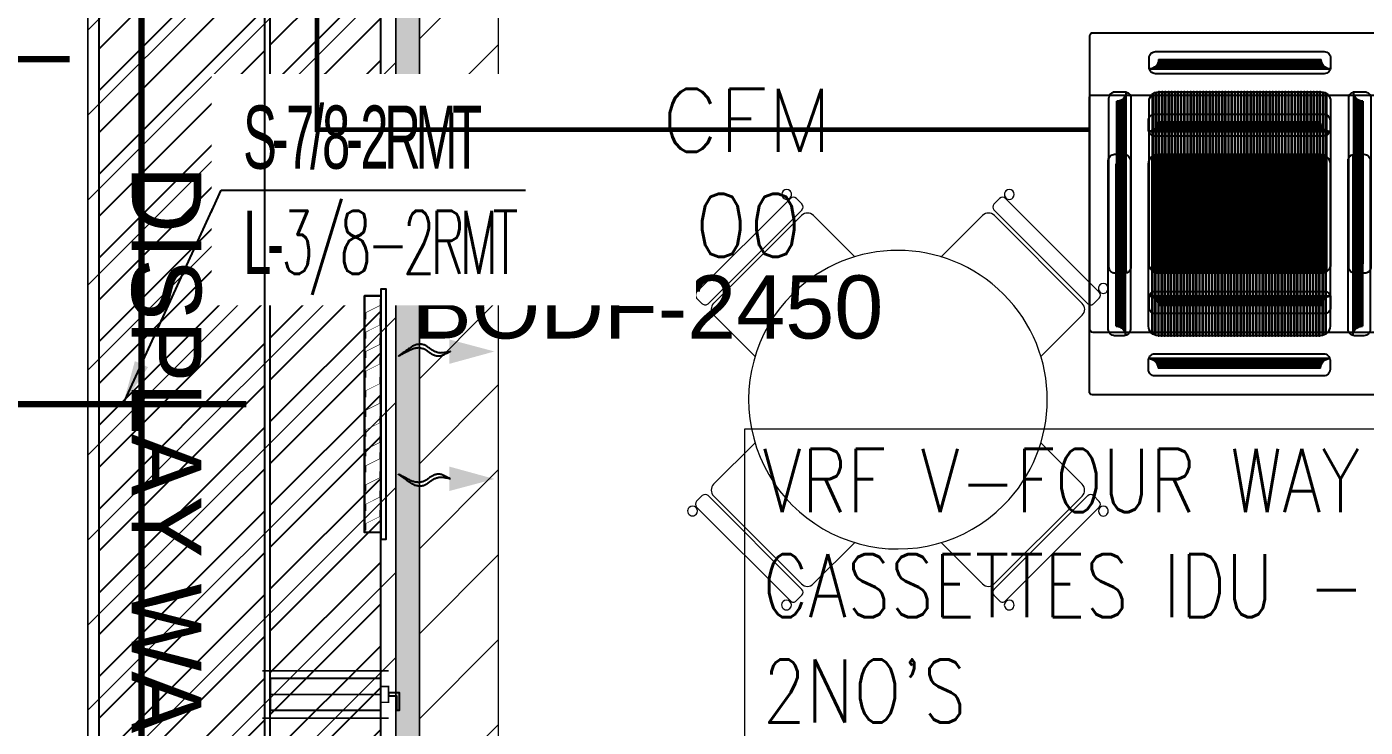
# Model space of a CAD drawing. Header units: millimetres. Extents: x -81374 to 485233, y -39075 to 157313.
# Drawn here: x 49089 to 53329, y 14116 to 16335 of the extents above; entities that cross this region are included whole.
import ezdxf
from ezdxf.enums import TextEntityAlignment as Align

# ---------------------------------------------------------------- set-up
doc = ezdxf.new("R2010")
doc.units = ezdxf.units.MM
for name, color, linetype in [('AC-RA-DIFFUSER', 6, 'Continuous'), ('HATCH', 8, 'Continuous'), ('Hatch 01_UC', 7, 'Continuous'), ('M HVAC-Volume Control Damper', 3, 'Continuous'), ('M-HVAC ELLIPTICAL DUCT', 6, 'Continuous'), ('M-HVAC VRV PIPE', 152, 'Continuous'), ('M-HVAC-ELEPTICAL DUCT', 6, 'Continuous'), ('M-HVAC-GRIL', 6, 'Continuous'), ('M-HVAC-INSULATION', 8, 'Continuous'), ('M-HVAC-SUPP', 4, 'Continuous'), ('M-HVAC-SUPPLY AIR DUCT', 4, 'Continuous'), ('M-HVAC-TEXT', 7, 'Continuous'), ('PCE-HVACTEXT', 7, 'Continuous')]:
    doc.layers.add(name, color=color, linetype=linetype)
doc.layers.add('ceiling', color=7, linetype='Continuous', lineweight=5, true_color=0x560d91)
doc.layers.add('LinearLight', color=7, linetype='Continuous', lineweight=5, true_color=0xb41f08)
for name, color, linetype, lineweight in [('DRAIN PIPE', 76, 'Continuous', 30), ('G-IMPT', 8, 'Continuous', 5), ('M HVAC GRILLE', 6, 'Continuous', 13), ('M-HVAC-EQUIP TEXT', 230, 'Continuous', 0), ('VRF -COPPER PIPE', 4, 'Continuous', 9)]:
    doc.layers.add(name, color=color, linetype=linetype, lineweight=lineweight)
doc.styles.add('Herbalife_Third Floor - Furniture Layout - 210201$0$CG', font='GOTHIC.TTF')
doc.styles.add('HVAC TEXT', font='Romans.shx', dxfattribs={"width": 0.8, "height": 100})
doc.styles.add('R', font='romans.shx')
doc.styles.add('romans', font='stylu.ttf', dxfattribs={"height": 125})
doc.styles.add('rs', font='romans.shx', dxfattribs={"width": 0.75})
doc.styles.get("Standard").update_dxf_attribs({"font": 'arial.ttf'})
doc.dimstyles.new('GLAZ ALU', dxfattribs={"dimscale": 100, "dimtxt": 2, "dimasz": 1.4, "dimexe": 0.8, "dimexo": 0.8, "dimgap": 0.75, "dimtad": 1, "dimdec": 0, "dimzin": 0, "dimdsep": 46, "dimtxsty": 'rs', "dimcen": 0.09, "dimclrd": 8, "dimclre": 8, "dimclrt": 2, "dimadec": 0, "dimazin": 0, "dimtfac": 1, "dimtdec": 0, "dimtmove": 0, "dimatfit": 3, "dimfxl": 1, "dimtolj": 1, "dimtzin": 0, "dimarcsym": 0})
pattern_1 = [(225, (86411.17, 39444.27), (134.70384, -134.70384), [])]
pattern_2 = [(45, (497008.21, -83079.44), (-66.29126, 66.29126), [])]

# ---------------------------------------------------------------- blocks, each defined once
blk = doc.blocks.new('floor plan 1')
at = {"layer": 'G-IMPT', "color": 8, "ltscale": 500}
for p, q in [((8888, -51009.4), (8888, -56209.4)), ((5684.2, -53888.3), (5981.5, -53591.2)), ((6000.1, -53591.2), (6018, -53609.2)), ((6626.1, -53609.3), (6644.1, -53591.3)), ((6662.7, -53591.3), (6959.8, -53888.6)), ((6018, -53627.8), (5720.8, -53924.9)), ((6923.2, -53925.1), (6626.1, -53627.9)), ((5738.2, -53923.7), (6016.9, -53645.2)), ((6054, -53645.2), (6185.1, -53776.3)), ((6457.8, -53777.5), (6590.1, -53645.2)), ((6627.3, -53645.3), (6905.8, -53923.9)), ((5702.2, -53924.9), (5684.2, -53906.9)), ((6959.8, -53907.1), (6941.8, -53925.1)), ((5869.3, -54092), (5738.2, -53960.8)), ((6905.8, -53961.1), (6773.5, -54093.3)), ((5738.1, -54497), (5870.4, -54364.7)), ((6774.6, -54366), (6905.7, -54497.2)), ((5684.1, -54550.9), (5702.1, -54532.9)), ((5981.2, -54866.7), (5684.1, -54569.5)), ((5720.7, -54532.9), (6017.8, -54830.2)), ((6016.6, -54812.8), (5738.1, -54534.1)), ((6625.9, -54830.3), (6923.1, -54533.2)), ((6905.7, -54534.4), (6627.1, -54812.9)), ((6959.7, -54569.7), (6662.4, -54866.8)), ((6941.7, -54533.2), (6959.7, -54551.2)), ((6186.1, -54680.5), (6053.8, -54812.8)), ((6589.9, -54812.9), (6458.8, -54681.7)), ((6017.8, -54848.7), (5999.8, -54866.7)), ((6643.8, -54866.8), (6625.9, -54848.8))]:
    blk.add_line(p, q, dxfattribs=at)
for centre, radius, start, end in [((5969.4, -53578.3), 15.6, 44.9848, 224.9848), ((5969.4, -53578.3), 15.6, 224.9848, 44.9848), ((5990.8, -53600.5), 13.1, 44.9848, 134.9848), ((6653.4, -53600.6), 13.1, 44.9848, 134.9848), ((6675, -53578.6), 15.6, 134.9848, 314.9848), ((6675, -53578.6), 15.6, 314.9848, 134.9848), ((6035.4, -53663.7), 26.3, 44.9848, 134.9848), ((6008.8, -53618.5), 13.1, 314.9848, 44.9848), ((6608.7, -53663.8), 26.3, 44.9848, 134.9848), ((6635.4, -53618.6), 13.1, 134.9848, 224.9848), ((6322, -54229), 473.1, 314.9848, 134.9848), ((5671.5, -53876), 15.6, 44.9848, 224.9848), ((5671.5, -53876), 15.6, 224.9848, 44.9848), ((5693.5, -53897.6), 13.1, 134.9848, 224.9848), ((6972.7, -53876.4), 15.6, 134.9848, 314.9848), ((6950.5, -53897.8), 13.1, 314.9848, 44.9848), ((6972.7, -53876.4), 15.6, 314.9848, 134.9848), ((5711.5, -53915.6), 13.1, 224.9848, 314.9848), ((5756.8, -53942.3), 26.3, 134.9848, 224.9848), ((6322, -54229), 473.1, 134.9848, 314.9848), ((6887.2, -53942.5), 26.3, 314.9848, 44.9848), ((6932.5, -53915.8), 13.1, 224.9848, 314.9848), ((5711.4, -54542.2), 13.1, 44.9848, 134.9848), ((5756.7, -54515.6), 26.3, 134.9848, 224.9848), ((6887.2, -54515.8), 26.3, 314.9848, 44.9848), ((6932.4, -54542.5), 13.1, 44.9848, 134.9848), ((5671.2, -54581.6), 15.6, 134.9848, 314.9848), ((5671.2, -54581.6), 15.6, 314.9848, 134.9848), ((5693.4, -54560.2), 13.1, 134.9848, 224.9848), ((6972.4, -54582), 15.6, 44.9848, 224.9848), ((6950.4, -54560.5), 13.1, 314.9848, 44.9848), ((6972.4, -54582), 15.6, 224.9848, 44.9848), ((6035.2, -54794.2), 26.3, 224.9848, 314.9848), ((6608.5, -54794.3), 26.3, 224.9848, 314.9848), ((5968.9, -54879.4), 15.6, 134.9848, 314.9848), ((5968.9, -54879.4), 15.6, 314.9848, 134.9848), ((5990.5, -54857.4), 13.1, 224.9848, 314.9848), ((6008.5, -54839.5), 13.1, 314.9848, 44.9848), ((6635.2, -54839.5), 13.1, 134.9848, 224.9848), ((6653.1, -54857.5), 13.1, 224.9848, 314.9848), ((6674.5, -54879.7), 15.6, 44.9848, 224.9848), ((6674.5, -54879.7), 15.6, 224.9848, 44.9848)]:
    blk.add_arc(centre, radius, start, end, dxfattribs=at)
at = {"layer": 'G-IMPT', "color": 8, "ltscale": 500, "style": 'Herbalife_Third Floor - Furniture Layout - 210201$0$CG'}
blk.add_text('DISPLAY WALL', height=220, rotation=90, dxfattribs=at).set_placement((8749.1, -54970.6))
at = {"layer": 'G-IMPT', "color": 8, "ltscale": 500}
for rotation, p in [(359.9992, (39680.6, -4989.6, 0)), (359.9992, (35886.7, -10139.3, 0)), (270.0008, (28873.3, -20643.5, 0)), (359.9992, (11975.3, -26935.4, 0)), (359.9992, (15267.6, -26935.4, 0)), (359.9992, (26686.3, -26987.7, 0)), (270.0008, (15861.1, -28615, 0)), (89.9992, (23697.8, -33300.6, 0)), (89.9992, (23597.9, -35337.7, 0)), (89.9992, (23597.9, -37388.3, 0)), (359.9992, (13750.4, -37781.5, 0)), (89.9992, (23697.8, -40746.8, 0)), (89.9992, (23597.8, -44302.5, 0)), (89.9992, (23597.8, -46399.1, 0)), (89.9992, (23697.8, -48339.8, 0)), (89.9992, (23697.8, -54280, 0)), (359.9992, (27418.1, -55702.4, 0)), (89.9992, (9671.9, -65856.5, 0)), (359.9992, (4684.1, -67403.4, 0)), (359.9992, (8737.2, -67403.4, 0))]:
    blk.add_attdef('PARTITIONTYPE', text='', height=200, rotation=rotation, dxfattribs=at).set_placement(p, align=Align.MIDDLE_CENTER)
blk = doc.blocks.new('*U109')
at = {"layer": 'M HVAC-Volume Control Damper'}
for points in [[(-25, -5), (-25, 5), (-50, 5), (-50, 50), (-60, 50), (-60, -5), (-25, -5)], [(350, 50), (0, 50), (0, -50), (350, -50)]]:
    blk.add_lwpolyline(points, close=True, dxfattribs=at)
at = {"layer": 'M HVAC-Volume Control Damper', "const_width": 5}
for points in [[(350, -75), (350, -75), (-25, -75), (0, -75), (0, 75), (-25, 75), (0, 75), (350, 75), (375, 75), (350, 75), (350, -75), (375, -75), (350, -75)], [(350, 0), (0, 0)]]:
    blk.add_lwpolyline(points, dxfattribs=at)
blk.add_lwpolyline([(0, -25), (0, 25), (-25, 25), (-25, -25)], close=True, dxfattribs=at)
blk = doc.blocks.new('DLC - All Capacities')
at = {"color": 62}
for p, q in [((257.5, 385), (-257.9, 385)), ((257.5, 390), (-257.5, 390)), ((286.9, 360), (-286.9, 360)), ((270.9, 365), (-270.9, 365)), ((265.1, 370), (-265.1, 370)), ((261.5, 375), (-261.5, 375)), ((259.2, 380), (-259.2, 380)), ((-390, 257.5), (-390, -257.5)), ((-385, 257.5), (-385, -257.9)), ((-380, 259.2), (-380, -259.2)), ((-375, 261.5), (-375, -261.5)), ((-370, 265.1), (-370, -265.1)), ((-365, 270.9), (-365, -270.9)), ((-360, 286.9), (-360, -286.9)), ((360, -286.9), (360, 286.9)), ((365, -270.9), (365, 270.9)), ((370, -265.1), (370, 265.1)), ((375, -261.5), (375, 261.5)), ((380, -259.2), (380, 259.2)), ((385, -257.5), (385, 257.9)), ((390, -257.5), (390, 257.5)), ((-286.9, -360), (286.9, -360)), ((-270.9, -365), (270.9, -365)), ((-265.1, -370), (265.1, -370)), ((-261.5, -375), (261.5, -375)), ((-259.2, -380), (259.2, -380)), ((-257.5, -385), (257.9, -385)), ((-257.5, -390), (257.5, -390))]:
    blk.add_line(p, q, dxfattribs=at)
at = {"color": 4}
for p, q in [((-277.5, -279.9), (-277.5, 279.9)), ((-274.5, -282.2), (-274.5, 282.2))]:
    blk.add_line(p, q, dxfattribs=at)
for points in [[(-465, -475), (465, -475, 0.414214), (475, -465), (475, 465, 0.414214), (465, 475), (-465, 475, 0.414214), (-475, 465), (-475, -465, 0.414214)], [(-287.5, 395), (-287.5, 365, 0.414214), (-267.5, 345), (267.5, 345, 0.414214), (287.5, 365), (287.5, 395, 0.414214), (267.5, 415), (-267.5, 415, 0.414214)], [(-395, -287.5), (-365, -287.5, 0.414214), (-345, -267.5), (-345, 267.5, 0.414214), (-365, 287.5), (-395, 287.5, 0.414214), (-415, 267.5), (-415, -267.5, 0.414214)], [(-257.5, -287.5), (257.5, -287.5, 0.414214), (287.5, -257.5), (287.5, 257.5, 0.414214), (257.5, 287.5), (-257.5, 287.5, 0.414214), (-287.5, 257.5), (-287.5, -257.5, 0.414214)], [(395, 287.5), (365, 287.5, 0.414214), (345, 267.5), (345, -267.5, 0.414214), (365, -287.5), (395, -287.5, 0.414214), (415, -267.5), (415, 267.5, 0.414214)], [(287.5, -395), (287.5, -365, 0.414214), (267.5, -345), (-267.5, -345, 0.414214), (-287.5, -365), (-287.5, -395, 0.414214), (-267.5, -415), (267.5, -415, 0.414214)]]:
    blk.add_lwpolyline(points, format="xyb", close=True, dxfattribs=at)
for points in [[(-277.5, -279.9), (-277.5, 279.9)], [(-274.5, 282.2), (-274.5, -282.2)], [(-267.5, -285.8), (-267.5, 285.8)], [(-264.5, 286.7), (-264.5, -286.7)], [(262.5, -287.1), (262.5, 287.1)], [(265.5, 286.4), (265.5, -286.4)], [(272.5, -283.5), (272.5, 283.5)], [(275.5, 281.5), (275.5, -281.5)]]:
    blk.add_lwpolyline(points, dxfattribs=at)
for points in [[(-257.5, 287.5), (-254.5, 287.5), (-254.5, -287.5), (-257.5, -287.5)], [(-247.5, 287.5), (-244.5, 287.5), (-244.5, -287.5), (-247.5, -287.5)], [(-237.5, 287.5), (-234.5, 287.5), (-234.5, -287.5), (-237.5, -287.5)], [(-227.5, 287.5), (-224.5, 287.5), (-224.5, -287.5), (-227.5, -287.5)], [(-217.5, 287.5), (-214.5, 287.5), (-214.5, -287.5), (-217.5, -287.5)], [(-207.5, 287.5), (-204.5, 287.5), (-204.5, -287.5), (-207.5, -287.5)], [(-197.5, 287.5), (-194.5, 287.5), (-194.5, -287.5), (-197.5, -287.5)], [(-187.5, 287.5), (-184.5, 287.5), (-184.5, -287.5), (-187.5, -287.5)], [(-177.5, 287.5), (-174.5, 287.5), (-174.5, -287.5), (-177.5, -287.5)], [(-167.5, 287.5), (-164.5, 287.5), (-164.5, -287.5), (-167.5, -287.5)], [(-157.5, 287.5), (-154.5, 287.5), (-154.5, -287.5), (-157.5, -287.5)], [(-147.5, 287.5), (-144.5, 287.5), (-144.5, -287.5), (-147.5, -287.5)], [(-137.5, 287.5), (-134.5, 287.5), (-134.5, -287.5), (-137.5, -287.5)], [(-127.5, 287.5), (-124.5, 287.5), (-124.5, -287.5), (-127.5, -287.5)], [(-117.5, 287.5), (-114.5, 287.5), (-114.5, -287.5), (-117.5, -287.5)], [(-107.5, 287.5), (-104.5, 287.5), (-104.5, -287.5), (-107.5, -287.5)], [(-97.5, 287.5), (-94.5, 287.5), (-94.5, -287.5), (-97.5, -287.5)], [(-87.5, 287.5), (-84.5, 287.5), (-84.5, -287.5), (-87.5, -287.5)], [(-77.5, 287.5), (-74.5, 287.5), (-74.5, -287.5), (-77.5, -287.5)], [(-67.5, 287.5), (-64.5, 287.5), (-64.5, -287.5), (-67.5, -287.5)], [(-57.5, 287.5), (-54.5, 287.5), (-54.5, -287.5), (-57.5, -287.5)], [(-47.5, 287.5), (-44.5, 287.5), (-44.5, -287.5), (-47.5, -287.5)], [(-37.5, 287.5), (-34.5, 287.5), (-34.5, -287.5), (-37.5, -287.5)], [(-27.5, 287.5), (-24.5, 287.5), (-24.5, -287.5), (-27.5, -287.5)], [(-17.5, 287.5), (-14.5, 287.5), (-14.5, -287.5), (-17.5, -287.5)], [(-7.5, 287.5), (-4.5, 287.5), (-4.5, -287.5), (-7.5, -287.5)], [(2.5, 287.5), (5.5, 287.5), (5.5, -287.5), (2.5, -287.5)], [(12.5, 287.5), (15.5, 287.5), (15.5, -287.5), (12.5, -287.5)], [(22.5, 287.5), (25.5, 287.5), (25.5, -287.5), (22.5, -287.5)], [(32.5, 287.5), (35.5, 287.5), (35.5, -287.5), (32.5, -287.5)], [(42.5, 287.5), (45.5, 287.5), (45.5, -287.5), (42.5, -287.5)], [(52.5, 287.5), (55.5, 287.5), (55.5, -287.5), (52.5, -287.5)], [(62.5, 287.5), (65.5, 287.5), (65.5, -287.5), (62.5, -287.5)], [(72.5, 287.5), (75.5, 287.5), (75.5, -287.5), (72.5, -287.5)], [(82.5, 287.5), (85.5, 287.5), (85.5, -287.5), (82.5, -287.5)], [(92.5, 287.5), (95.5, 287.5), (95.5, -287.5), (92.5, -287.5)], [(102.5, 287.5), (105.5, 287.5), (105.5, -287.5), (102.5, -287.5)], [(112.5, 287.5), (115.5, 287.5), (115.5, -287.5), (112.5, -287.5)], [(122.5, 287.5), (125.5, 287.5), (125.5, -287.5), (122.5, -287.5)], [(132.5, 287.5), (135.5, 287.5), (135.5, -287.5), (132.5, -287.5)], [(142.5, 287.5), (145.5, 287.5), (145.5, -287.5), (142.5, -287.5)], [(152.5, 287.5), (155.5, 287.5), (155.5, -287.5), (152.5, -287.5)], [(162.5, 287.5), (165.5, 287.5), (165.5, -287.5), (162.5, -287.5)], [(172.5, 287.5), (175.5, 287.5), (175.5, -287.5), (172.5, -287.5)], [(182.5, 287.5), (185.5, 287.5), (185.5, -287.5), (182.5, -287.5)], [(192.5, 287.5), (195.5, 287.5), (195.5, -287.5), (192.5, -287.5)], [(202.5, 287.5), (205.5, 287.5), (205.5, -287.5), (202.5, -287.5)], [(212.5, 287.5), (215.5, 287.5), (215.5, -287.5), (212.5, -287.5)], [(222.5, 287.5), (225.5, 287.5), (225.5, -287.5), (222.5, -287.5)], [(232.5, 287.5), (235.5, 287.5), (235.5, -287.5), (232.5, -287.5)], [(242.5, 287.5), (245.5, 287.5), (245.5, -287.5), (242.5, -287.5)], [(252.5, 287.5), (255.5, 287.5), (255.5, -287.5), (252.5, -287.5)]]:
    blk.add_lwpolyline(points, close=True, dxfattribs=at)
at = {"color": 62}
for centre, start, end in [((-287.5, 390), 271.213, 0.0128), ((287.5, 390), 179.9872, 268.787), ((-390, 287.5), 269.9872, 358.787), ((390, 287.5), 181.213, 270.0128), ((-390, -287.5), 1.213, 90.0128), ((390, -287.5), 89.9872, 178.787), ((-287.5, -390), 359.9872, 88.787), ((287.5, -390), 91.213, 180.0128)]:
    blk.add_arc(centre, 30, start, end, dxfattribs=at)
blk = doc.blocks.new('RAAAA')
at = {"linetype": 'Continuous', "ltscale": 1000}
for points in [[(363, 0, 0), (363, 0, 0), (364, 0, 0), (364, 0, 0), (365, 0, 0), (366, 0, 0), (367, -1, 0), (368, -1, 0), (369, -1, 0), (371, -1, 0), (373, -2, 0), (374, -2, 0), (377, -2, 0), (379, -3, 0), (381, -3, 0), (384, -4, 0), (387, -4, 0), (390, -5, 0), (393, -5, 0), (397, -6, 0), (400, -6, 0), (404, -7, 0), (408, -8, 0), (412, -8, 0), (416, -9, 0), (421, -10, 0), (421, -10, 0), (425, -11, 0), (430, -11, 0), (435, -11, 0), (439, -11, 0), (444, -11, 0), (449, -11, 0), (454, -10, 0), (459, -10, 0), (464, -9, 0), (468, -7, 0), (473, -6, 0), (478, -4, 0), (483, -2, 0), (488, 0, 0), (494, 2, 0), (499, 4, 0), (504, 7, 0), (509, 10, 0), (514, 13, 0), (519, 16, 0), (525, 20, 0), (530, 24, 0), (535, 28, 0), (541, 32, 0), (546, 36, 0), (546, 36, 0), (552, 40, 0), (557, 44, 0), (563, 48, 0), (568, 51, 0), (574, 54, 0), (580, 56, 0), (586, 58, 0), (592, 60, 0), (598, 61, 0), (604, 62, 0), (610, 62, 0), (616, 62, 0), (622, 62, 0), (628, 61, 0), (635, 60, 0), (641, 59, 0), (648, 57, 0), (654, 55, 0), (661, 52, 0), (668, 49, 0), (675, 46, 0), (681, 42, 0), (688, 38, 0), (695, 33, 0), (702, 28, 0), (702, 28, 0), (709, 23, 0), (716, 19, 0), (722, 14, 0), (728, 10, 0), (734, 5, 0), (740, 1, 0), (745, -2, 0), (750, -6, 0), (755, -9, 0), (759, -13, 0), (763, -15, 0), (767, -18, 0), (771, -21, 0), (774, -23, 0), (777, -25, 0), (779, -27, 0), (782, -29, 0), (784, -31, 0), (786, -32, 0), (787, -33, 0), (789, -34, 0), (790, -35, 0), (790, -35, 0), (791, -35, 0), (791, -36, 0)], [(363, 0, 0), (363, 0, 0), (364, 0, 0), (364, 0, 0), (365, -1, 0), (366, -1, 0), (367, -2, 0), (368, -2, 0), (369, -3, 0), (371, -4, 0), (373, -5, 0), (374, -5, 0), (377, -6, 0), (379, -8, 0), (381, -9, 0), (384, -10, 0), (387, -12, 0), (390, -13, 0), (393, -15, 0), (397, -16, 0), (400, -18, 0), (404, -20, 0), (408, -22, 0), (412, -24, 0), (416, -26, 0), (421, -28, 0), (421, -28, 0), (425, -30, 0), (430, -32, 0), (435, -34, 0), (439, -35, 0), (444, -36, 0), (449, -37, 0), (454, -37, 0), (459, -38, 0), (464, -38, 0), (468, -37, 0), (473, -37, 0), (478, -36, 0), (483, -35, 0), (488, -33, 0), (494, -32, 0), (499, -30, 0), (504, -28, 0), (509, -25, 0), (514, -22, 0), (519, -19, 0), (525, -16, 0), (530, -13, 0), (535, -9, 0), (541, -5, 0), (546, 0, 0), (546, 0, 0), (552, 4, 0), (557, 8, 0), (563, 12, 0), (568, 15, 0), (574, 18, 0), (580, 21, 0), (586, 23, 0), (592, 25, 0), (598, 27, 0), (604, 28, 0), (610, 29, 0), (616, 30, 0), (622, 30, 0), (628, 31, 0), (635, 30, 0), (641, 30, 0), (648, 29, 0), (654, 28, 0), (661, 26, 0), (668, 24, 0), (675, 22, 0), (681, 20, 0), (688, 17, 0), (695, 14, 0), (702, 10, 0), (702, 10, 0), (709, 7, 0), (716, 3, 0), (722, 0, 0), (728, -3, 0), (734, -6, 0), (740, -9, 0), (745, -12, 0), (750, -14, 0), (755, -17, 0), (759, -19, 0), (763, -21, 0), (767, -23, 0), (771, -25, 0), (774, -27, 0), (777, -28, 0), (779, -30, 0), (782, -31, 0), (784, -32, 0), (786, -33, 0), (787, -34, 0), (789, -34, 0), (790, -35, 0), (790, -35, 0), (791, -35, 0), (791, -36, 0)]]:
    blk.add_polyline3d(points, dxfattribs=at)
blk.add_solid([(373, 101), (0, 0), (373, -101)], dxfattribs=at)
blk = doc.blocks.new('zw$77DE')
at = {"layer": 'M-HVAC-GRIL', "linetype": 'ByBlock'}
blk.add_lwpolyline([(0, 750), (0, 771.4), (-17.1, 771.4), (-17.1, -21.4), (0, -21.4), (0, 0), (0, 750), (51.4, 750), (51.4, 0), (0, 0), (51.4, 0), (51.4, 750), (51.4, 750)], dxfattribs=at)
at = {"layer": 'M-HVAC-GRIL', "lineweight": 0, "const_width": 1.71}
for points in [[(3.9, 678.6), (3.9, 700.1), (46.7, 721.5), (46.7, 742.9)], [(3.9, 617.2), (3.9, 638.6), (46.7, 660.1), (46.7, 681.5)], [(3.9, 555.8), (3.9, 577.2), (46.7, 598.6), (46.7, 620.1)], [(3.9, 495.6), (3.9, 517.1), (46.7, 538.5), (46.7, 559.9)], [(3.9, 444), (3.9, 465.4), (46.7, 486.8), (46.7, 508.3)], [(3.9, 381.8), (3.9, 403.2), (46.7, 424.7), (46.7, 446.1)], [(3.9, 319.7), (3.9, 341.1), (46.7, 362.5), (46.7, 384)], [(3.9, 257.5), (3.9, 279), (46.7, 300.4), (46.7, 321.8)], [(3.9, 195.4), (3.9, 216.8), (46.7, 238.2), (46.7, 259.7)], [(3.9, 133.2), (3.9, 154.7), (46.7, 176.1), (46.7, 197.5)], [(3.9, 71.8), (3.9, 93.2), (46.7, 114.7), (46.7, 136.1)], [(3.9, 10.4), (3.9, 31.8), (46.7, 53.2), (46.7, 74.7)]]:
    blk.add_lwpolyline(points, dxfattribs=at)
at = {"layer": 'M-HVAC-SUPP'}
for p, xscale, yscale, zscale, rotation in [((-360.3, 580.5), 0.3839999997941416, 0.3839999997941416, 0.3839999997941416, 359.7971218112731), ((-360.3, 176.5), -0.3839999997941415, 0.3839999997941436, 0.3839999997941436, 180.2028781887378)]:
    blk.add_blockref('RAAAA', p, dxfattribs=dict(at, xscale=xscale, yscale=yscale, zscale=zscale, rotation=rotation))
blk = doc.blocks.new('jyfhg')
at = {"layer": 'M HVAC GRILLE', "color": 7}
blk.add_blockref('zw$77DE', (-100, -700), dxfattribs=at)

msp = doc.modelspace()

# ---------------------------------------------------------------- hatches: boundary and pattern name
at = {"layer": 'HATCH'}
h = msp.add_hatch(color=8, dxfattribs=at)
h.dxf.hatch_style = 1
edge = h.paths.add_edge_path(flags=16)
edge.add_arc((51082.8, 23076.1), 750, 450, 540)
edge.add_line((50332.8, 23076.1), (50332.8, 13716.5))
edge.add_arc((51082.8, 13716.5), 750, 180, 270)
edge.add_line((51082.8, 12966.5), (54782.5, 12966.5))
edge.add_arc((54782.5, 13716.5), 750, 270, 360)
edge.add_line((55532.5, 13716.5), (55532.5, 23076.1))
edge.add_arc((54782.5, 23076.1), 750, 360, 450)
edge.add_line((54782.5, 23826.1), (51082.8, 23826.1))
edge = h.paths.add_edge_path()
edge.add_arc((51082.8, 23076.1), 825, 450, 540)
edge.add_line((50257.8, 23076.1), (50257.8, 13716.5))
edge.add_arc((51082.8, 13716.5), 825, 180, 270)
edge.add_line((51082.8, 12891.5), (54782.5, 12891.5))
edge.add_arc((54782.5, 13716.5), 825, 270, 360)
edge.add_line((55607.5, 13716.5), (55607.5, 23076.1))
edge.add_arc((54782.5, 23076.1), 825, 360, 450)
edge.add_line((54782.5, 23901.1), (51082.8, 23901.1))
at = {"layer": 'Hatch 01_UC', "linetype": 'Continuous', "lineweight": 0, "transparency": 33554597}
h = msp.add_hatch(dxfattribs=at)
h.set_pattern_fill('ANSI31', color=8, scale=60, angle=180)
h.set_pattern_definition(pattern_1)
h.paths.add_polyline_path([(56014.8, 24856.1), (49282.8, 24856.1), (49282.8, 18559.3), (49282.8, 11934), (56251.6, 11934), (56251.6, 12466.5), (56584.1, 12466.5), (56584.1, 21441.1), (56022.8, 21441.1), (56022.8, 22506.1), (56582.5, 22506.1), (56582.5, 24856.1)])
edge = h.paths.add_edge_path(flags=16)
edge.add_ellipse((51082.8, 23076.1), major_axis=(825, 0), ratio=1, start_angle=90, end_angle=180)
edge.add_line((50257.8, 23076.1), (50257.8, 13716.5))
edge.add_ellipse((51082.8, 13716.5), major_axis=(825, 0), ratio=1, start_angle=180, end_angle=270)
edge.add_line((51082.8, 12891.5), (54782.5, 12891.5))
edge.add_ellipse((54782.5, 13716.5), major_axis=(825, 0), ratio=1, start_angle=270, end_angle=360)
edge.add_line((55607.5, 13716.5), (55607.5, 23076.1))
edge.add_ellipse((54782.5, 23076.1), major_axis=(825, 0), ratio=1, start_angle=0, end_angle=90)
edge.add_line((54782.5, 23901.1), (51082.8, 23901.1))
h = msp.add_hatch(dxfattribs=at)
h.set_pattern_fill('ANSI31', color=8, scale=60, angle=180)
h.set_pattern_definition(pattern_1)
edge = h.paths.add_edge_path(flags=16)
edge.add_arc((51082.8, 23076.1), 500, 450, 540)
edge.add_line((50582.8, 23076.1), (50582.8, 13716.5))
edge.add_arc((51082.8, 13716.5), 500, 180, 270)
edge.add_line((51082.8, 13216.5), (54782.5, 13216.5))
edge.add_arc((54782.5, 13716.5), 500, 270, 360)
edge.add_line((55282.5, 13716.5), (55282.5, 23076.1))
edge.add_arc((54782.5, 23076.1), 500, 360, 450)
edge.add_line((54782.5, 23576.1), (51082.8, 23576.1))
edge = h.paths.add_edge_path()
edge.add_ellipse((51082.8, 23076.1), major_axis=(750, 0), ratio=1, start_angle=90, end_angle=180)
edge.add_line((50332.8, 23076.1), (50332.8, 13716.5))
edge.add_ellipse((51082.8, 13716.5), major_axis=(750, 0), ratio=1, start_angle=180, end_angle=270)
edge.add_line((51082.8, 12966.5), (54782.5, 12966.5))
edge.add_ellipse((54782.5, 13716.5), major_axis=(750, 0), ratio=1, start_angle=270, end_angle=360)
edge.add_line((55532.5, 13716.5), (55532.5, 23076.1))
edge.add_ellipse((54782.5, 23076.1), major_axis=(750, 0), ratio=1, start_angle=0, end_angle=90)
edge.add_line((54782.5, 23826.1), (51082.8, 23826.1))
at = {"layer": 'M-HVAC-INSULATION'}
h = msp.add_hatch(dxfattribs=at)
h.set_pattern_fill('ANSI31', color=256, scale=750, angle=360, style=0)
h.set_pattern_definition(pattern_2)
h.paths.add_polyline_path([(49317.8, 20789.5), (49842.8, 20789.5), (49842.8, 13414.1), (49317.8, 13414.1)])
h = msp.add_hatch(dxfattribs=at)
h.set_pattern_fill('ANSI31', color=256, scale=750, angle=360, style=0)
h.set_pattern_definition(pattern_2)
h.paths.add_polyline_path([(49860.2, 18804.2), (49860.2, 13925.1), (50210.2, 13925.1), (50210.2, 18804.2)])

# ---------------------------------------------------------------- linework, layer by layer
at = {"layer": 'ceiling', "color": 8, "linetype": 'Continuous'}
msp.add_lwpolyline([(56014.8, 24856.1), (49282.8, 24856.1), (49282.8, 18559.3), (49282.8, 18559.3), (49282.8, 11934), (56251.6, 11934), (56251.6, 12466.5), (56584.1, 12466.5), (56584.1, 21441.1), (56022.8, 21441.1), (56022.8, 22506.1), (56582.5, 22506.1), (56582.5, 24856.1), (56014.8, 24856.1)], dxfattribs=at)
msp.add_lwpolyline([(51082.8, 23576.1, 0.414214), (50582.8, 23076.1), (50582.8, 13716.5, 0.414214), (51082.8, 13216.5), (54782.5, 13216.5, 0.414214), (55282.5, 13716.5), (55282.5, 23076.1, 0.414214), (54782.5, 23576.1)], format="xyb", close=True, dxfattribs=at)
at = {"layer": 'DRAIN PIPE', "color": 76, "linetype": 'Continuous', "const_width": 20}
msp.add_lwpolyline([(40905.5, 16072.7), (40905.5, 16232.8), (49224.4, 16232.8)], dxfattribs=at)
at = {"layer": 'LinearLight', "color": 8, "const_width": 5}
for points in [[(51082.8, 23901.1, 0.414214), (50257.8, 23076.1), (50257.8, 13716.5, 0.414214), (51082.8, 12891.5), (54782.5, 12891.5, 0.414214), (55607.5, 13716.5), (55607.5, 23076.1, 0.414214), (54782.5, 23901.1)], [(51082.8, 23826.1, 0.414214), (50332.8, 23076.1), (50332.8, 13716.5, 0.414214), (51082.8, 12966.5), (54782.5, 12966.5, 0.414214), (55532.5, 13716.5), (55532.5, 23076.1, 0.414214), (54782.5, 23826.1)]]:
    msp.add_lwpolyline(points, format="xyb", close=True, dxfattribs=at)
at = {"layer": 'M-HVAC ELLIPTICAL DUCT', "linetype": 'Continuous'}
msp.add_line((49317.8, 14044.4), (49317.8, 20789.5), dxfattribs=at)
at = {"layer": 'M-HVAC VRV PIPE', "linetype": 'Continuous', "const_width": 20}
msp.add_lwpolyline([(49003.6, 14503.8), (49003.6, 15139.1), (49784.5, 15139.1)], dxfattribs=at)
at = {"layer": 'M-HVAC-SUPPLY AIR DUCT', "linetype": 'Continuous'}
for p, q in [((49860.2, 13925.1, 0), (49860.2, 18804.2, 0)), ((50210.2, 13925.1, 0), (50210.2, 18804.2, 0))]:
    msp.add_line(p, q, dxfattribs=at)
at = {"layer": 'VRF -COPPER PIPE', "color": 0}
msp.add_lwpolyline([(51363.7, 15060.8), (54100.3, 15060.8), (54100.3, 12998.7), (51363.7, 12998.7)], close=True, dxfattribs=at)

# ---------------------------------------------------------------- block references
at = {"linetype": 'Continuous', "rotation": 180}
msp.add_blockref('floor plan 1', (58170.8, -39075.4), dxfattribs=at)
at = {"layer": 'AC-RA-DIFFUSER', "xscale": -1, "rotation": 180}
for p in [(52932.1, 15841.6), (52930.2, 15643.9)]:
    msp.add_blockref('DLC - All Capacities', p, dxfattribs=at)
at = {"layer": 'M HVAC-Volume Control Damper', "linetype": 'Continuous', "rotation": 180}
msp.add_blockref('*U109', (50210.2, 14219.7, 0), dxfattribs=at)

# ---------------------------------------------------------------- texts
at = {"layer": 'M-HVAC-ELEPTICAL DUCT', "insert": (50311.9, 15547.5, 1198.1), "char_height": 200, "attachment_point": 1}
msp.add_mtext('BODF-2450', dxfattribs=at)
at = {"layer": 'M-HVAC-EQUIP TEXT', "color": 0, "insert": (51420.5, 14997.4), "char_height": 200, "width": 2764.508, "attachment_point": 1, "style": 'HVAC TEXT'}
msp.add_mtext("{\\H0.99999x;VRF V-FOUR WAY CASSETTES IDU - 2NO'S\\P2TR / CFM-695\\PMODEL:-VLC-24\\P840WX840DX240H}", dxfattribs=at)
at = {"layer": 'M-HVAC-TEXT', "color": 7, "insert": (50959.1, 16139.2, 0), "char_height": 200, "width": 13359.771, "attachment_point": 2, "style": 'R'}
msp.add_mtext('1000 CFM\\P350x300', dxfattribs=at)

# ---------------------------------------------------------------- next in the draw order: texts
at = {"layer": 'M-HVAC-TEXT', "insert": (49774.3, 15485.6), "char_height": 200, "width": 1334.442, "attachment_point": 7, "style": 'romans', "bg_fill": 2}
msp.add_mtext('\\pxql;{\\fStylus BT|b0|i0|c0|p34;\\W0.6;\\T0.75;\\C150;S-7/8-2RMT\\P\\pt1;L-\\Fromans.shx|c1;3/8-2RMT}', dxfattribs=at)

# ---------------------------------------------------------------- next in the draw order: linework, layer by layer
at = {"layer": 'DRAIN PIPE', "color": 76, "linetype": 'Continuous'}
msp.add_lwpolyline([(48524.9, 10714.7, 20, 20, 0), (48525, 13646.6, 20, 20, 0), (49452.1, 13646.6, 20, 20, 0), (49452.1, 18740.8, 20, 20, 0), (49452.1, 24174.9, 20, 20, 0), (50442.6, 24176.6, 0, 0, 0)], format="xyseb", dxfattribs=at)
at = {"layer": 'M-HVAC ELLIPTICAL DUCT', "linetype": 'Continuous'}
msp.add_line((49842.8, 14044.4), (49842.8, 20789.5), dxfattribs=at)
at = {"layer": 'M-HVAC VRV PIPE', "color": 6, "linetype": 'Continuous', "const_width": 15, "elevation": 0}
msp.add_lwpolyline([(47232.4, 18309.1), (50008.4, 18309.1), (50008.4, 16009.2), (52457.1, 16009.2)], dxfattribs=at)

# ---------------------------------------------------------------- next in the draw order: block references
at = {"layer": 'M HVAC GRILLE', "color": 0, "rotation": 180}
msp.add_blockref('jyfhg', (50110.2, 14782.9, 0), dxfattribs=at)

# ---------------------------------------------------------------- next in the draw order: leaders
at = {"layer": 'PCE-HVACTEXT', "ltscale": 0.25}
msp.add_leader([(49394, 15139.1), (49705.1, 15817.9), (50668.7, 15817.9)], dimstyle='GLAZ ALU', override={"dimtad": 0, "dimclrd": 7, "dimclrt": 256, "dimfxl": 100, "dimfxlon": 1, "dimtfill": 1, "dimarcsym": 1}, dxfattribs=at)

doc.saveas('drawing.dxf')
